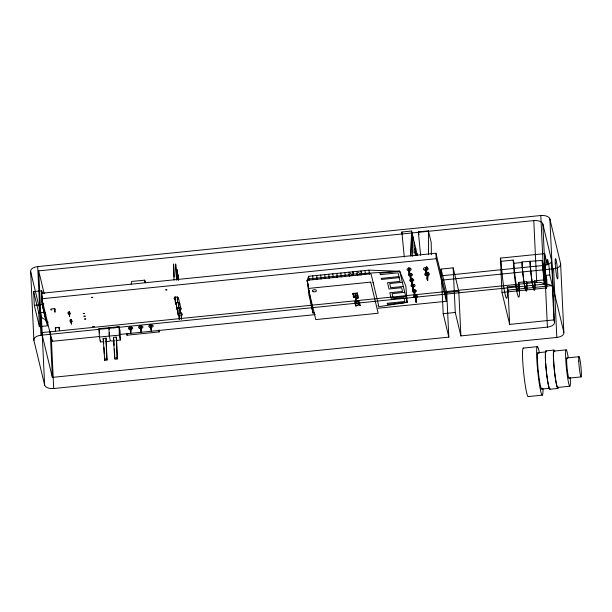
<?xml version="1.0" encoding="UTF-8"?>
<svg xmlns="http://www.w3.org/2000/svg" width="612" height="612" viewBox="0 0 612 612"><rect width="100%" height="100%" fill="white"/><g stroke="black" fill="none" stroke-linecap="round" stroke-linejoin="round"><path stroke-width="0.92" d="M427.031 272.753L427.023 279.401L427.742 272.233M409.237 268.155L409.198 274.459L408.487 267.811M410.537 273.564L410.491 279.868L409.788 273.22M411.838 278.98L411.792 285.284L410.989 277.687M413.138 284.389L413.092 290.692L412.289 283.096M414.431 289.805L414.393 296.109L413.689 289.461M415.732 295.214L415.693 301.517L414.982 294.877M409.765 268.025L409.635 275.53L408.839 268.117M411.057 273.434L410.935 280.939L410.139 273.526M412.358 278.85L412.236 286.355L411.44 278.942M413.658 284.259L413.536 291.763L412.84 285.284M414.959 289.675L414.829 297.18L414.232 291.618M416.259 295.083L416.129 302.588L415.533 297.034M412.71 247.347L413.001 237.089L411.983 238.481M414.003 252.756L414.301 242.505M415.387 255.372L415.602 247.914L414.584 249.306M416.849 255.196L416.902 253.33M411.738 231.81L410.797 256.053L411.555 231.038L401.893 232.017L404.28 256.994M55.631 328.392L55.493 331.077L55.47 327.749M130.937 326.609L130.616 332.171L129.752 326.732M141.158 325.569L140.837 331.138L139.972 325.691M151.386 324.536L151.065 330.098L150.192 324.658M131.289 326.915L130.876 333.257L129.905 327.053M141.51 325.875L141.097 332.217L140.125 326.02M151.73 324.842L151.317 331.176L150.345 324.98M428.362 272.332L427.62 280.724L427.505 272.424M427.054 266.924L426.296 275.316L426.197 267.008M426.465 266.824L425.768 273.985L425.753 267.337M412.304 242.712L413.001 237.089L412.542 238.932M414.905 253.536L415.602 247.914L415.135 249.757M131.159 284.06L131.595 281.482L144.669 280.166L145.312 282.828M378.27 306.773L407.171 302.359L405.855 286.156L399.705 271.246L369.036 270.144L308.655 276.272L307.125 280.548L308.226 285.223M68.827 312.464L68.284 312.755M41.983 295.887L42.083 304.279L44.271 313.696L45.671 312.617M353.315 275.622L348.909 272.187L349.291 276.035L353.315 275.622L352.933 271.774L353.315 275.622L349.031 274.865L308.785 278.95L307.163 280.457L309.259 295.963L312.916 312.969L314.537 313M114.329 340.785L111.744 341.106L110.39 340.593L109.334 341.351L105.777 341.58M68.865 312.686L68.322 312.87M68.261 313.474L68.904 313.275M42.083 304.279L43.812 303.843M113.664 327.787L119.08 326.793L120.09 331.13L120.357 340.035L116.05 340.57M104.706 360.277L107.039 360.009L106.006 338.153L103.191 338.444L104.706 360.277L104.545 357.5M117.259 358.969L114.926 359.236L114.674 357.936L113.411 337.403L116.234 337.113L116.586 338.604L117.259 358.969L116.234 337.113M37.684 266.603L540.801 215.516A8.124 4.33 -2.7 0 1 549.874 218.958L560.615 263.711L563.851 332.354A8.124 4.33 -2.7 0 1 556.821 337.434L53.703 388.521A8.124 4.33 -2.7 0 1 44.63 385.078L33.897 340.326L30.661 271.682A8.124 4.33 -2.7 0 1 37.684 266.603L40.928 335.246A8.124 4.33 -2.7 0 0 33.897 340.326M420.597 255.273L418.348 231.872L428.408 230.846L431.208 242.52L431.361 254.691M38.709 270.864L533.779 220.595A8.124 4.33 -2.7 0 1 542.852 224.038L551.542 260.261L554.457 322.042A8.124 4.33 -2.7 0 1 547.426 327.122L460.89 335.912L455.267 312.472L453.163 267.849L441.091 269.073L443.195 313.696L448.818 337.135L52.357 377.39L41.624 332.645L38.709 270.864L44.186 293.699M47.292 322.157L47.461 325.821L39.413 326.64L34.303 305.327L33.652 291.595L41.7 290.784L42.366 293.561M378.002 308.226L446.423 301.28L446.163 295.787L435.951 253.223L41.608 293.27L41.861 298.763L52.074 341.328L99.588 336.501M446.423 301.28L436.211 258.715L41.861 298.763L41.777 296.116M34.303 305.327L42.35 304.508L47.461 325.821M500.379 258.119L544.657 253.628L547.212 264.277L543.188 264.69L542.163 260.429L521.914 261.936A19.286 1.652 84.2 0 0 525.111 288.359A19.286 1.652 84.2 0 0 526.771 282.186L526.641 281.65L518.593 282.469A18.276 1.561 84.2 0 1 517.018 288.321A18.276 1.561 84.2 0 1 513.988 263.29L513.223 260.092L501.151 261.316L500.379 258.119L502.001 292.444L509.666 324.406L553.944 319.908L554.457 322.042M353.055 274.451C356.796 272.371 363.597 278.284 360.981 270.963L361.371 274.803L357.347 275.216L357.087 274.046L356.957 271.368L361.371 274.803M361.111 273.64L399.705 271.246L407.171 302.359L387.45 304.363L387.189 303.3L404.899 301.494L403.997 297.746L391.343 299.031L389.829 292.735L402.489 291.45L401.587 287.701L389.002 288.979L387.495 282.69L400.08 281.405L398.022 272.837L380.312 274.635L379.983 273.25L399.705 271.246M312.678 275.867L313.069 279.707L307.828 280.135A0.811 0.436 -2.7 0 0 307.163 280.457L312.916 312.969M313.061 279.608L321.116 278.896L320.734 275.048M321.116 278.789L329.172 278.077L328.782 274.23M329.164 277.97L337.22 277.259L336.829 273.411M337.212 277.152L345.267 276.44L344.885 272.592M345.267 276.341L349.291 276.035M353.315 275.522L357.347 275.216M361.363 274.704L369.418 273.985L369.036 270.144M369.411 273.885L370.222 273.801A0.811 0.436 -2.7 0 1 371.124 274.145L378.591 305.258A0.811 0.436 -2.7 0 1 377.887 305.77M513.988 263.29L522.044 262.472A18.276 1.561 84.2 0 0 525.073 287.502A18.276 1.561 84.2 0 0 526.641 281.65M33.652 291.595L38.763 312.908L44.133 312.365M398.925 276.586L381.215 278.391L381.467 279.454L399.177 277.657M440.938 275.859L544.512 265.34A8.124 4.33 -2.7 0 0 551.542 260.261M402.352 282.27L389.691 283.555L390.685 287.716L403.346 286.431M442.308 280.089L553.585 268.79A8.124 4.33 -2.7 0 0 560.615 263.711M543.188 264.69A10.152 0.864 84.2 0 0 544.871 278.598A10.152 0.864 84.2 0 0 545.743 275.346L549.767 274.933L552.322 285.59L553.944 319.908M404.762 292.314L392.101 293.599L393.095 297.761L405.756 296.476M530.091 261.653A18.276 1.561 84.2 0 0 533.121 286.684A18.276 1.561 84.2 0 0 534.689 280.832L546.768 279.608L545.743 275.346M526.771 282.186L534.819 281.367L534.689 280.832M41.624 332.645L536.693 282.369A8.124 4.33 -2.7 0 1 545.766 285.819L546.271 287.946L502.001 292.444M441.091 269.073L446.714 292.521L458.786 291.289L460.89 335.912M501.151 261.316A24.365 2.081 84.2 0 0 505.191 294.693A24.365 2.081 84.2 0 0 507.287 286.89L519.358 285.666L518.593 282.469M40.928 335.246L544.045 284.159A8.124 4.33 -2.7 0 1 553.118 287.602L563.851 332.354M507.287 286.89L508.052 290.088L552.322 285.59M119.547 334.473L315.287 314.599M119.34 335.116L119.08 326.793L98.968 328.644L99.427 337.013L119.34 335.116L120.357 340.035M126.6 333.502L127.005 335.208L159.204 331.933L159.12 330.059M443.195 313.696L455.267 312.472M523.229 348.098L537.321 346.667M545.889 350.898L553.937 350.079M537.94 352.726L545.988 351.908M554.044 351.089L566.115 349.865M566.949 357.943L579.021 356.72M569.022 378.139L581.102 376.908M541.681 389.079L548.834 388.352M557.777 387.442L569.856 386.218M549.836 389.27L557.884 388.452M528.217 396.561L542.301 395.13M48.279 322.164L46.436 322.333L44.271 313.719L45.885 314.377M99.427 337.013L100.437 341.932L103.994 341.695M398.741 302.886L407.171 302.359M114.674 357.936L117.014 357.806M104.445 358.969L106.786 358.839L107.039 360.009M68.192 313.191L68.896 313.245M401.893 232.017L402.398 233.83M44.271 313.719L46.267 321.078M521.914 261.936L522.044 262.472M453.163 267.849L458.786 291.289M418.348 231.872L418.998 234.564M417.422 255.51L411.555 231.038L412.748 256.482M365.004 270.55L365.387 274.291M357.087 274.046L357.339 275.109M355.335 293.546L355.549 294.456L355.021 294.51L354.799 293.607M355.893 297.394C355.824 298.618 358.441 298.449 357.836 297.195L353.453 297.287L358.28 296.797L358.295 298.143A1.201 0.643 -2.7 0 1 357.683 298.457L355.878 298.319L355.358 297.447M349.031 274.865L349.291 275.928M340.853 273.006L341.236 276.746M332.806 273.824L333.188 277.565M324.758 274.635L325.14 278.383M316.71 275.454L317.093 279.202M308.655 276.272L309.037 280.013M178.467 298.082L181.06 308.915M158.799 330.228L159.204 331.933M109.12 329.371L108.921 327.657L109.319 336.141L110.39 340.593M103.191 338.444L103.757 343.63M30.661 271.682L41.394 316.435L44.63 385.078M144.669 280.166L145.197 282.415M369.158 272.822L369.418 273.985M365.135 273.227L365.395 274.398M345.007 275.27L345.267 276.44M340.983 275.683L341.244 276.846M336.96 276.089L337.22 277.259M332.936 276.502L333.196 277.664M328.912 276.907L329.172 278.077M324.88 277.312L325.14 278.483M320.856 277.726L321.116 278.896M316.832 278.131L317.093 279.302M312.808 278.544L313.069 279.707M308.785 278.95L309.045 280.12M99.488 332.936L98.968 328.644M44.271 313.696L42.029 301.295M70.854 319.387L71.42 324.031L71.344 319.502M69.011 311.715L69.584 316.358L69.5 311.829M59.081 327.389L59.479 330.725L59.28 328.001M70.923 319.518L71.42 324.031M69.079 311.845L69.584 316.358M54.659 308.953L55.004 312.242L54.812 309.596M178.903 314.094L179.354 319.456L179.064 314.775M177.526 307.79L178.054 314.04L177.71 308.425M176.225 302.374L176.753 308.632L176.409 303.017M174.925 296.965L175.46 303.215L175.055 296.667M178.582 279.523L178.268 274.765L178.566 280.357M177.656 279.822L176.967 269.349L177.518 279.608M176.73 280.12L175.667 263.94L176.516 279.791M113.771 338.895L114.138 345.367M114.352 349.07L114.765 356.467M103.971 347.333L104.338 353.805M553.585 268.79L556.821 337.434M549.874 218.958L553.118 287.602M544.657 253.628L546.271 287.946M542.852 224.038L545.766 285.819M544.512 265.34L547.426 327.122M540.801 215.516L544.045 284.159M533.779 220.595L536.693 282.369M508.052 290.088L509.666 324.406M446.714 292.521L448.818 337.135M435.951 253.223L436.211 258.715M126.914 333.333L127.005 335.208M51.989 339.492L52.074 341.328M51.278 337.036L53.703 388.521M50.207 331.773L52.357 377.39M41.7 290.784L41.922 295.359M42.09 299.016L42.35 304.508M38.763 312.908L39.413 326.64M174.122 276.869L173.594 263.994L174.037 280.013M106.006 338.153L106.786 358.839M181.175 312.962L181.389 319.25L181.366 312.663M179.874 307.553L180.096 313.834L180.066 308.188M178.582 302.137L178.796 308.425L178.773 302.779M177.281 296.728L177.495 303.009L177.472 297.363M100.391 340.065L100.437 341.932M109.265 332.76L109.319 336.141M309.228 290.409L309.259 295.963M428.408 230.846L428.499 254.278M547.212 264.277A10.152 0.864 84.2 0 1 548.084 261.026A10.152 0.864 84.2 0 1 549.767 274.933M546.768 279.608A18.276 1.561 84.2 0 1 545.193 285.46A18.276 1.561 84.2 0 1 542.163 260.429M534.819 281.367A19.286 1.652 84.2 0 1 533.159 287.548A19.286 1.652 84.2 0 1 529.961 261.117M519.358 285.666A24.365 2.081 84.2 0 1 517.262 293.469A24.365 2.081 84.2 0 1 513.223 260.092M45.9 319.632A8.124 4.33 -2.7 0 1 41.394 316.435M570.285 377.627A18.276 1.561 84.2 0 1 568.418 382.163A18.276 1.561 84.2 0 1 565.572 354.914A18.276 1.561 84.2 0 1 568.158 357.209M558.052 386.968A18.276 1.561 84.2 0 1 554.296 368.837A18.276 1.561 84.2 0 1 554.579 351.778M558.282 387.404A19.286 1.652 84.2 0 1 554.212 368.891A19.286 1.652 84.2 0 1 554.709 351.395M550.119 388.765A19.286 1.652 84.2 0 1 546.156 369.633A19.286 1.652 84.2 0 1 546.455 351.625M549.193 387.572A18.276 1.561 84.2 0 1 545.728 363.467M545.56 360.491A18.276 1.561 84.2 0 1 545.72 352.382M543.028 388.857A24.365 2.081 84.2 0 1 540.006 387.748A24.365 2.081 84.2 0 1 536.609 354.019A24.365 2.081 84.2 0 1 539.417 352.979M528.408 396.377A24.365 2.081 84.2 0 1 523.566 371.698A24.365 2.081 84.2 0 1 523.688 348.48M542.056 388.077A18.276 1.561 84.2 0 1 538.292 371.415A18.276 1.561 84.2 0 1 538.476 353.415M569.175 377.872A10.152 0.864 84.2 0 1 567.087 367.804A10.152 0.864 84.2 0 1 567.248 358.326M373.68 284.259A2.234 1.193 -2.7 0 1 373.519 284.358M372.907 282.423A2.234 1.193 -2.7 0 1 373.641 282.683M51.844 309.978A1.017 0.543 -2.7 0 1 50.712 309.55A1.017 0.543 -2.7 0 1 51.592 308.915L54.009 308.67A1.017 0.543 -2.7 0 1 55.141 309.098A1.017 0.543 -2.7 0 1 54.261 309.733M409.696 268.255A2.073 1.102 -2.7 0 1 410.423 268.209M410.996 273.671A2.073 1.102 -2.7 0 1 411.509 273.625M412.297 279.08A2.073 1.102 -2.7 0 1 412.809 279.034M413.597 284.496A2.073 1.102 -2.7 0 1 414.11 284.45M427.329 267.452A2.433 1.3 -2.7 0 1 427.566 267.482M175.384 299.436A2.234 1.193 -2.7 0 1 174.466 297.662A2.234 1.193 -2.7 0 1 177.977 297.501A2.234 1.193 -2.7 0 1 177.205 299.36M176.478 304.807A2.234 1.193 -2.7 0 1 175.858 303.001A2.234 1.193 -2.7 0 1 179.324 302.94A2.234 1.193 -2.7 0 1 178.497 304.768M178.337 307.997A2.234 1.193 -2.7 0 1 180.991 308.731A2.234 1.193 -2.7 0 1 179.584 310.238M177.771 310.215A2.234 1.193 -2.7 0 1 177.687 308.157M179.637 313.405A2.234 1.193 -2.7 0 1 182.292 314.14A2.234 1.193 -2.7 0 1 180.884 315.647M179.729 315.731A2.234 1.193 -2.7 0 1 177.977 314.897A2.234 1.193 -2.7 0 1 178.796 313.642M56.021 328.629A1.017 0.543 -2.7 0 1 55.179 328.116A1.017 0.543 -2.7 0 1 56.067 327.558L58.477 327.313A1.017 0.543 -2.7 0 1 59.586 327.665A1.017 0.543 -2.7 0 1 59.02 328.33M83.278 313.505L84.51 313.505L83.293 313.436M83.928 316.213L85.16 316.19L83.928 316.213M84.601 319.02L85.833 319.028L84.624 318.959M91.639 297.409L92.871 297.386L91.647 297.378M92.863 326.517L94.103 326.494L92.863 326.517M165.76 289.889L166.992 289.858L165.768 289.851M358.112 295.925L357.5 296.07A2.226 1.186 -2.7 0 0 357.454 295.489C356.184 294.755 351.785 298.924 353.682 295.344C353.912 298.396 357.286 292.459 358.112 295.925M360.361 305.312L359.757 305.457A2.226 1.186 -2.7 0 0 359.703 304.875C358.433 304.141 354.034 308.31 355.939 304.73C356.161 307.782 359.542 301.846 360.361 305.312M359.818 303.101C358.846 305.549 354.547 300.982 355.641 304.156L355.113 304.21L354.731 302.619L358.571 303.476L359.275 303.047L358.525 302.328L359.114 302.267L359.818 303.101M370.696 282.124L308.303 288.459L315.769 319.571L378.162 313.237L370.696 282.124M357.37 292.987L352.543 293.485L352.872 294.854L353.399 294.8L353.155 293.768L356.918 293.385L357.156 294.357L357.683 294.303L357.37 292.987M356.046 299.038L355.572 299.084L355.802 300.048L356.276 300.002L356.046 299.038M358.418 300.393L357.829 300.454L358.54 300.989L354.516 301.716L359.405 301.219L358.418 300.393M70.181 313.795L69.898 312.617A0.91 0.49 -2.7 0 0 68.881 312.235A0.91 0.49 -2.7 0 0 68.085 312.801L68.368 313.979A0.91 0.49 -2.7 0 0 69.393 314.361A0.91 0.49 -2.7 0 0 70.181 313.795M72.025 321.461L71.742 320.29A0.91 0.49 -2.7 0 0 70.717 319.908A0.91 0.49 -2.7 0 0 69.929 320.474L70.212 321.644A0.91 0.49 -2.7 0 0 71.229 322.034A0.91 0.49 -2.7 0 0 72.025 321.461M555.245 263.068A10.152 0.864 84.2 0 0 557.486 278.858A10.152 0.864 84.2 0 0 556.889 264.438A10.152 0.864 84.2 0 0 555.245 263.068M578.761 361.095A10.152 0.864 84.2 0 0 581.01 376.885A10.152 0.864 84.2 0 0 580.406 362.465A10.152 0.864 84.2 0 0 578.761 361.095M408.135 270.397A2.073 1.102 -2.7 0 0 411.203 269.303A2.073 1.102 -2.7 0 0 408.059 268.484A2.073 1.102 -2.7 0 0 408.135 270.397M409.436 275.813A2.073 1.102 -2.7 0 0 412.496 274.712A2.073 1.102 -2.7 0 0 409.359 273.901A2.073 1.102 -2.7 0 0 409.436 275.813M410.736 281.222A2.073 1.102 -2.7 0 0 413.796 280.128A2.073 1.102 -2.7 0 0 410.66 279.309A2.073 1.102 -2.7 0 0 410.736 281.222M412.029 286.638A2.073 1.102 -2.7 0 0 415.097 285.536A2.073 1.102 -2.7 0 0 411.952 284.725A2.073 1.102 -2.7 0 0 412.029 286.638M413.329 292.046A2.073 1.102 -2.7 0 0 416.397 290.952A2.073 1.102 -2.7 0 0 413.253 290.142A2.073 1.102 -2.7 0 0 413.329 292.046M414.63 297.463A2.073 1.102 -2.7 0 0 417.698 296.369A2.073 1.102 -2.7 0 0 414.553 295.55A2.073 1.102 -2.7 0 0 414.63 297.463M129.285 329.21A2.234 1.193 -2.7 0 0 132.758 328.193A2.234 1.193 -2.7 0 0 129.553 327.145A2.234 1.193 -2.7 0 0 129.285 329.21M139.505 328.17A2.234 1.193 -2.7 0 0 142.978 327.152A2.234 1.193 -2.7 0 0 139.773 326.104A2.234 1.193 -2.7 0 0 139.505 328.17M149.733 327.137A2.234 1.193 -2.7 0 0 153.207 326.112A2.234 1.193 -2.7 0 0 150.001 325.064A2.234 1.193 -2.7 0 0 149.733 327.137M425.876 275.408A2.433 1.3 -2.7 0 0 429.479 274.122A2.433 1.3 -2.7 0 0 425.784 273.159A2.433 1.3 -2.7 0 0 425.876 275.408M424.575 269.991A2.433 1.3 -2.7 0 0 428.178 268.706A2.433 1.3 -2.7 0 0 424.491 267.75A2.433 1.3 -2.7 0 0 424.575 269.991M313.191 291.679A2.027 1.079 -2.7 0 0 316.442 290.861A2.027 1.079 -2.7 0 0 313.665 289.805A2.027 1.079 -2.7 0 0 313.191 291.679"/></g></svg>
